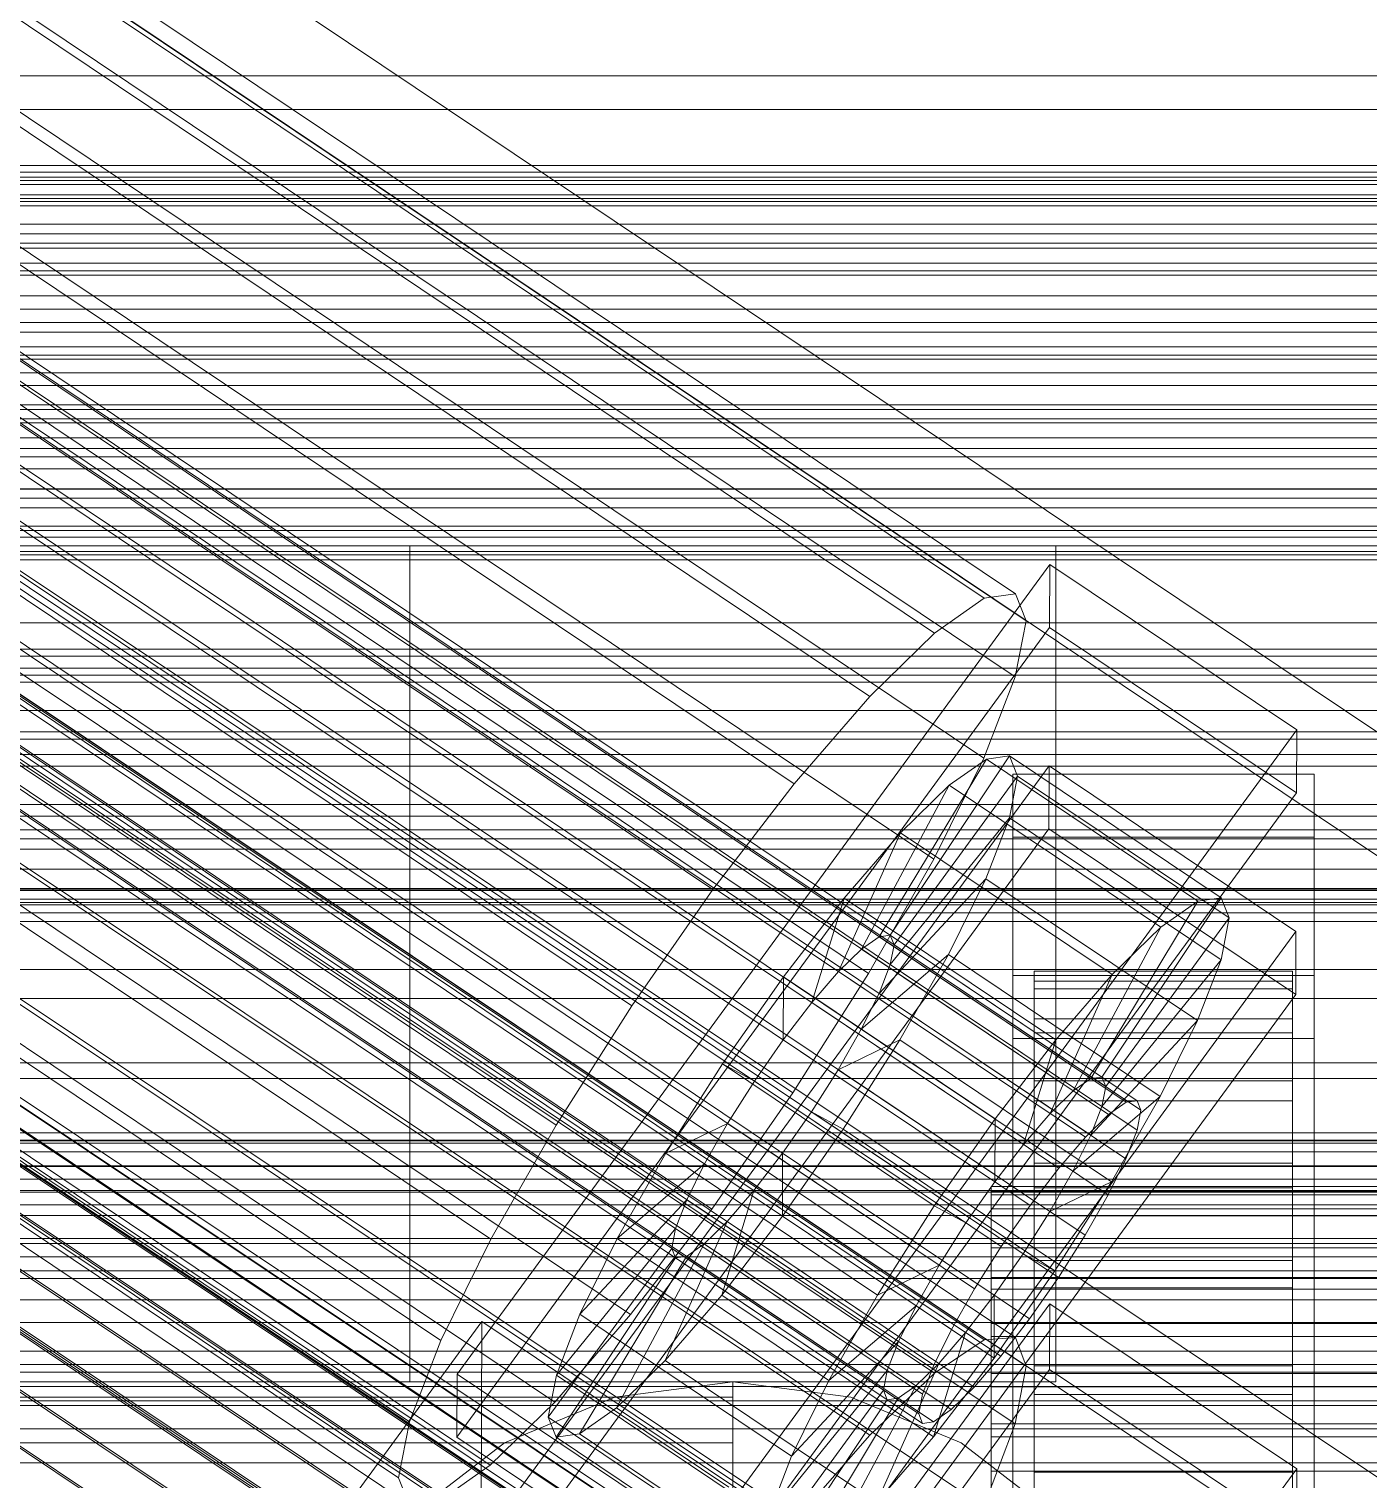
# Model space of a CAD drawing. Header units: millimetres. Extents: x -1970 to 59977, y -65068 to 6837.
# Drawn here: x -192.7 to -130.5, y -33433.3 to -33366 of the extents above; entities that cross this region are included whole.
import ezdxf

# ---------------------------------------------------------------- set-up
doc = ezdxf.new("R2010")
doc.units = ezdxf.units.MM
for name, color, linetype, lineweight in [('frontal_C01', 7, 'Continuous', 0), ('frontal_C02', 7, 'Continuous', 0), ('frontal_C03', 7, 'Continuous', 0), ('frontal_mezcladora', 7, 'Continuous', 0), ('frontal_secador', 7, 'Continuous', 0)]:
    doc.layers.add(name, color=color, linetype=linetype, lineweight=lineweight)

msp = doc.modelspace()

# ---------------------------------------------------------------- linework, layer by layer
at = {"layer": 'frontal_C01'}
for p, q in [((-331.181, -33303.745), (-146.872, -33426.743)), ((-332.629, -33303.86), (-148.32, -33426.858)), ((-330.692, -33305.071), (-146.383, -33428.069)), ((-334.938, -33305.407), (-150.629, -33428.406)), ((-355.53, -33307.595), (-141.731, -33450.273)), ((-355.017, -33307.554), (-141.218, -33450.232)), ((-331.197, -33307.747), (-146.887, -33430.745)), ((-356.348, -33308.143), (-142.549, -33450.821)), ((-354.844, -33308.024), (-141.045, -33450.702)), ((-337.95, -33308.282), (-153.641, -33431.281)), ((-355.022, -33308.972), (-141.224, -33451.65)), ((-357.415, -33309.162), (-143.617, -33451.84)), ((-355.541, -33310.335), (-141.742, -33453.012)), ((-358.659, -33310.582), (-144.861, -33453.26)), ((-332.659, -33311.591), (-148.35, -33434.589)), ((-146.196, -33454.983), (-359.995, -33312.306)), ((-356.363, -33312.018), (-142.565, -33454.695)), ((-341.461, -33312.289), (-157.152, -33435.287)), ((-361.332, -33314.216), (-147.533, -33456.894)), ((-357.434, -33313.907), (-143.635, -33456.585)), ((-358.68, -33315.874), (-144.881, -33458.552)), ((-362.578, -33316.183), (-148.779, -33458.861)), ((-334.981, -33316.341), (-150.672, -33439.339)), ((-160.922, -33440.152), (-345.231, -33317.154)), ((-360.017, -33317.784), (-146.218, -33460.462)), ((-363.648, -33318.072), (-149.85, -33460.75)), ((-361.352, -33319.508), (-147.554, -33462.186)), ((-338.003, -33321.673), (-153.694, -33444.671)), ((-349.002, -33322.545), (-164.693, -33445.543)), ((-341.52, -33327.224), (-157.211, -33450.222)), ((-130, -33433.268), (-228.298, -33367.669)), ((-228.298, -33373.387), (-130, -33438.986)), ((-450, -33385.467), (450, -33385.467)), ((450, -33397.642), (-450, -33397.642)), ((450, -33418.806), (-450, -33418.806)), ((-172.809, -33462.633), (-145.277, -33425.189)), ((-145.289, -33428.233), (-145.277, -33425.189)), ((-145.277, -33425.189), (-133.809, -33432.842)), ((-150.629, -33428.406), (-148.32, -33426.858)), ((-148.32, -33426.858), (-146.872, -33426.743)), ((-146.872, -33426.743), (-146.383, -33428.069)), ((-145.289, -33428.233), (-172.821, -33465.677)), ((-146.383, -33428.069), (-146.887, -33430.745)), ((-133.821, -33435.886), (-145.289, -33428.233)), ((-153.641, -33431.281), (-150.629, -33428.406)), ((-450, -33430.981), (450, -33430.981)), ((-146.887, -33430.745), (-148.35, -33434.589)), ((-157.152, -33435.287), (-153.641, -33431.281)), ((-133.809, -33432.842), (-161.341, -33470.286)), ((-133.809, -33432.842), (-133.821, -33435.886))]:
    msp.add_line(p, q, dxfattribs=at)
at = {"layer": 'frontal_C02'}
for p, q in [((-331.181, -33268.743), (-146.872, -33392.227)), ((-332.629, -33268.94), (-148.32, -33392.424)), ((-330.692, -33269.986), (-146.383, -33393.47)), ((-334.938, -33270.563), (-150.629, -33394.047)), ((-355.53, -33272.581), (-141.731, -33415.822)), ((-355.017, -33272.511), (-141.218, -33415.753)), ((-331.197, -33272.585), (-146.887, -33396.069)), ((-356.348, -33273.156), (-142.549, -33416.398)), ((-354.844, -33272.952), (-141.045, -33416.193)), ((-355.022, -33273.873), (-141.224, -33417.114)), ((-337.95, -33273.504), (-153.641, -33396.988)), ((-357.415, -33274.198), (-143.617, -33417.439)), ((-355.541, -33275.211), (-141.742, -33418.453)), ((-358.659, -33275.635), (-144.861, -33418.877)), ((-332.659, -33276.363), (-148.35, -33399.847)), ((-146.196, -33420.611), (-359.995, -33277.37)), ((-356.363, -33276.876), (-142.565, -33420.118)), ((-341.461, -33277.56), (-157.152, -33401.044)), ((-357.434, -33278.754), (-143.635, -33421.995)), ((-361.332, -33279.284), (-147.533, -33422.525)), ((-358.68, -33280.717), (-144.881, -33423.958)), ((-362.578, -33281.247), (-148.779, -33424.488)), ((-334.981, -33281.062), (-150.672, -33404.546)), ((-360.017, -33282.631), (-146.218, -33425.872)), ((-160.922, -33405.94), (-345.231, -33282.456)), ((-363.648, -33283.125), (-149.85, -33426.366)), ((-364.471, -33284.79), (-150.672, -33428.031)), ((-361.352, -33284.365), (-147.554, -33427.607)), ((-364.989, -33286.128), (-151.191, -33429.369)), ((-362.596, -33285.803), (-148.798, -33429.044)), ((-363.664, -33286.844), (-149.865, -33430.086)), ((-338.003, -33286.362), (-153.694, -33409.846)), ((-365.168, -33287.049), (-151.369, -33430.29)), ((-364.995, -33287.49), (-151.196, -33430.731)), ((-364.482, -33287.42), (-150.683, -33430.661)), ((-349.002, -33287.857), (-164.693, -33411.341)), ((-341.52, -33291.901), (-157.211, -33415.385)), ((-352.519, -33293.397), (-168.21, -33416.881)), ((-345.291, -33297.303), (-160.982, -33420.787)), ((-355.541, -33298.696), (-171.232, -33422.18)), ((-349.061, -33302.198), (-164.752, -33425.682)), ((-357.863, -33303.395), (-173.554, -33426.879)), ((-352.572, -33306.255), (-168.263, -33429.739)), ((-359.326, -33307.173), (-175.016, -33430.657)), ((-359.83, -33309.772), (-175.521, -33433.256)), ((-355.584, -33309.195), (-171.275, -33432.679)), ((-359.341, -33311.016), (-175.032, -33434.5)), ((-357.893, -33310.819), (-173.584, -33434.303)), ((-130, -33398.69), (-228.298, -33332.832)), ((-228.298, -33338.573), (-130, -33404.431)), ((-172.809, -33428.452), (-145.277, -33390.859)), ((-145.289, -33393.781), (-145.277, -33390.859)), ((-145.277, -33390.859), (-133.809, -33398.542)), ((-150.629, -33394.047), (-148.32, -33392.424)), ((-148.32, -33392.424), (-146.872, -33392.227)), ((-146.872, -33392.227), (-146.383, -33393.47)), ((-145.289, -33393.781), (-172.821, -33431.374)), ((-146.383, -33393.47), (-146.887, -33396.069)), ((-133.821, -33401.465), (-145.289, -33393.781)), ((-153.641, -33396.988), (-150.629, -33394.047)), ((-146.887, -33396.069), (-148.35, -33399.847)), ((-157.152, -33401.044), (-153.641, -33396.988)), ((-133.809, -33398.542), (-161.341, -33436.135)), ((-133.809, -33398.542), (-133.821, -33401.465)), ((-153.199, -33408.139), (-148.226, -33399.895)), ((-152.686, -33408.069), (-147.143, -33399.748)), ((-148.35, -33399.847), (-150.672, -33404.546)), ((-148.226, -33399.895), (-149.953, -33401.11)), ((-147.143, -33399.748), (-148.226, -33399.895)), ((-148.226, -33399.895), (-138.396, -33406.481)), ((-147.143, -33399.748), (-137.313, -33406.333)), ((-146.777, -33400.678), (-147.143, -33399.748)), ((-172.847, -33437.804), (-145.315, -33400.211)), ((-152.513, -33408.51), (-146.777, -33400.678)), ((-147.155, -33402.622), (-146.777, -33400.678)), ((-147, -33403.511), (-147, -33400.589)), ((-147, -33400.589), (-133, -33400.589)), ((-147, -33446.493), (-147, -33400.589)), ((-146.777, -33400.678), (-136.948, -33407.264)), ((-145.327, -33403.134), (-145.315, -33400.211)), ((-145.315, -33400.211), (-133.847, -33407.895)), ((-133, -33400.589), (-133, -33403.511)), ((-133, -33400.589), (-133, -33446.493)), ((-160.922, -33405.94), (-157.152, -33401.044)), ((-154.017, -33408.714), (-149.953, -33401.11)), ((-149.953, -33401.11), (-152.207, -33403.309)), ((-149.953, -33401.11), (-140.123, -33407.695)), ((-161.353, -33439.058), (-133.821, -33401.465)), ((-152.692, -33409.431), (-147.155, -33402.622)), ((-148.249, -33405.448), (-147.155, -33402.622)), ((-147.155, -33402.622), (-137.325, -33409.208)), ((-145.327, -33403.134), (-172.859, -33440.727)), ((-155.085, -33409.756), (-152.207, -33403.309)), ((-152.207, -33403.309), (-154.833, -33406.343)), ((-152.207, -33403.309), (-142.377, -33409.895)), ((-133.859, -33410.817), (-145.327, -33403.134)), ((-133, -33403.511), (-147, -33403.511)), ((-147, -33403.511), (-147, -33449.416)), ((-133, -33449.416), (-133, -33403.511)), ((-150.672, -33404.546), (-153.694, -33409.846)), ((-164.693, -33411.341), (-160.922, -33405.94)), ((-153.21, -33410.769), (-148.249, -33405.448)), ((-149.985, -33408.963), (-148.249, -33405.448)), ((-148.249, -33405.448), (-138.419, -33412.034)), ((-154.833, -33406.343), (-157.653, -33410.005)), ((-156.329, -33411.193), (-154.833, -33406.343)), ((-154.833, -33406.343), (-145.003, -33412.929)), ((-138.396, -33406.481), (-143.369, -33414.725)), ((-137.313, -33406.333), (-142.856, -33414.655)), ((-140.123, -33407.695), (-138.396, -33406.481)), ((-138.396, -33406.481), (-137.313, -33406.333)), ((-137.313, -33406.333), (-136.948, -33407.264)), ((-136.948, -33407.264), (-142.683, -33415.095)), ((-136.948, -33407.264), (-137.325, -33409.208)), ((-133.847, -33407.895), (-161.379, -33445.488)), ((-153.199, -33408.139), (-152.686, -33408.069)), ((-142.856, -33414.655), (-152.686, -33408.069)), ((-152.686, -33408.069), (-152.513, -33408.51)), ((-140.123, -33407.695), (-144.188, -33415.3)), ((-142.377, -33409.895), (-140.123, -33407.695)), ((-133.847, -33407.895), (-133.859, -33410.817)), ((-155.085, -33409.756), (-154.017, -33408.714)), ((-154.017, -33408.714), (-153.199, -33408.139)), ((-144.188, -33415.3), (-154.017, -33408.714)), ((-143.369, -33414.725), (-153.199, -33408.139)), ((-152.513, -33408.51), (-152.692, -33409.431)), ((-142.683, -33415.095), (-152.513, -33408.51)), ((-154.033, -33412.434), (-149.985, -33408.963)), ((-152.692, -33409.431), (-153.21, -33410.769)), ((-142.862, -33416.016), (-152.692, -33409.431)), ((-152.246, -33412.927), (-149.985, -33408.963)), ((-149.985, -33408.963), (-140.156, -33415.549)), ((-137.325, -33409.208), (-142.862, -33416.016)), ((-137.325, -33409.208), (-138.419, -33412.034)), ((-157.653, -33410.005), (-160.474, -33414.046)), ((-157.653, -33410.005), (-157.665, -33412.928)), ((-147.823, -33416.591), (-157.653, -33410.005)), ((-153.694, -33409.846), (-157.211, -33415.385)), ((-156.329, -33411.193), (-155.085, -33409.756)), ((-145.255, -33416.342), (-155.085, -33409.756)), ((-147, -33412.864), (-147, -33409.941)), ((-147, -33409.941), (-133, -33409.941)), ((-147, -33455.845), (-147, -33409.941)), ((-146, -33419.728), (-146, -33409.734)), ((-146, -33409.734), (-146, -33410.21)), ((-146, -33409.734), (-134, -33409.734)), ((-146, -33410.552), (-146, -33409.734)), ((-142.377, -33409.895), (-145.255, -33416.342)), ((-145.003, -33412.929), (-142.377, -33409.895)), ((-134, -33410.21), (-134, -33409.734)), ((-134, -33409.734), (-134, -33419.728)), ((-134, -33409.734), (-134, -33410.552)), ((-133, -33409.941), (-133, -33412.864)), ((-133, -33409.941), (-133, -33455.845)), ((-153.21, -33410.769), (-154.033, -33412.434)), ((-143.38, -33417.355), (-153.21, -33410.769)), ((-146, -33419.953), (-146, -33410.21)), ((-146, -33410.21), (-146, -33411.947)), ((-146, -33410.21), (-134, -33410.21)), ((-146, -33420.115), (-146, -33410.552)), ((-146, -33410.552), (-134, -33410.552)), ((-146, -33412.608), (-146, -33410.552)), ((-134, -33411.947), (-134, -33410.21)), ((-134, -33410.21), (-134, -33419.953)), ((-134, -33410.552), (-134, -33420.115)), ((-134, -33410.552), (-134, -33412.608)), ((-168.21, -33416.881), (-164.693, -33411.341)), ((-161.391, -33448.41), (-133.859, -33410.817)), ((-157.665, -33412.928), (-156.329, -33411.193)), ((-146.499, -33417.779), (-156.329, -33411.193)), ((-146, -33420.776), (-146, -33411.947)), ((-146, -33411.947), (-146, -33414.828)), ((-146, -33411.947), (-134, -33411.947)), ((-138.419, -33412.034), (-143.38, -33417.355)), ((-138.419, -33412.034), (-140.156, -33415.549)), ((-134, -33414.828), (-134, -33411.947)), ((-134, -33411.947), (-134, -33420.776)), ((-154.033, -33412.434), (-155.103, -33414.312)), ((-144.203, -33419.02), (-154.033, -33412.434)), ((-146, -33421.089), (-146, -33412.608)), ((-146, -33412.608), (-134, -33412.608)), ((-146, -33415.763), (-146, -33412.608)), ((-134, -33412.608), (-134, -33421.089)), ((-134, -33412.608), (-134, -33415.763)), ((-159.001, -33414.842), (-157.665, -33412.928)), ((-157.665, -33412.928), (-147.835, -33419.514)), ((-155.103, -33414.312), (-152.246, -33412.927)), ((-154.877, -33417.071), (-152.246, -33412.927)), ((-152.246, -33412.927), (-142.416, -33419.513)), ((-147.823, -33416.591), (-145.003, -33412.929)), ((-133, -33412.864), (-147, -33412.864)), ((-147, -33412.864), (-147, -33458.768)), ((-145.003, -33412.929), (-146.499, -33417.779)), ((-133, -33458.768), (-133, -33412.864)), ((-160.474, -33414.046), (-163.105, -33418.19)), ((-159.001, -33414.842), (-160.474, -33414.046)), ((-160.474, -33414.046), (-150.644, -33420.632)), ((-155.103, -33414.312), (-156.35, -33416.275)), ((-145.274, -33420.898), (-155.103, -33414.312)), ((-146, -33422.141), (-146, -33414.828)), ((-146, -33414.828), (-146, -33418.655)), ((-146, -33414.828), (-134, -33414.828)), ((-143.369, -33414.725), (-144.188, -33415.3)), ((-142.856, -33414.655), (-143.369, -33414.725)), ((-142.683, -33415.095), (-142.856, -33414.655)), ((-134, -33418.655), (-134, -33414.828)), ((-134, -33414.828), (-134, -33422.141)), ((-157.211, -33415.385), (-160.982, -33420.787)), ((-160.247, -33416.805), (-159.001, -33414.842)), ((-149.171, -33421.428), (-159.001, -33414.842)), ((-144.188, -33415.3), (-145.255, -33416.342)), ((-142.862, -33416.016), (-142.683, -33415.095)), ((-146, -33422.583), (-146, -33415.763)), ((-146, -33415.763), (-134, -33415.763)), ((-146, -33419.8), (-146, -33415.763)), ((-140.156, -33415.549), (-144.203, -33419.02)), ((-143.38, -33417.355), (-142.862, -33416.016)), ((-142.549, -33416.398), (-141.731, -33415.822)), ((-140.156, -33415.549), (-142.416, -33419.513)), ((-141.731, -33415.822), (-141.218, -33415.753)), ((-141.218, -33415.753), (-141.045, -33416.193)), ((-134, -33415.763), (-134, -33422.583)), ((-134, -33415.763), (-134, -33419.8)), ((-160.247, -33416.805), (-163.105, -33418.19)), ((-161.318, -33418.683), (-160.247, -33416.805)), ((-150.417, -33423.391), (-160.247, -33416.805)), ((-156.35, -33416.275), (-157.686, -33418.189)), ((-156.35, -33416.275), (-154.877, -33417.071)), ((-146.52, -33422.861), (-156.35, -33416.275)), ((-150.644, -33420.632), (-147.823, -33416.591)), ((-147.835, -33419.514), (-147.823, -33416.591)), ((-145.255, -33416.342), (-146.499, -33417.779)), ((-143.617, -33417.439), (-142.549, -33416.398)), ((-141.045, -33416.193), (-141.224, -33417.114)), ((-171.232, -33422.18), (-168.21, -33416.881)), ((-157.698, -33421.111), (-154.877, -33417.071)), ((-154.877, -33417.071), (-145.047, -33423.657)), ((-144.861, -33418.877), (-143.617, -33417.439)), ((-144.203, -33419.02), (-143.38, -33417.355)), ((-141.224, -33417.114), (-141.742, -33418.453)), ((-163.105, -33418.19), (-165.365, -33422.154)), ((-163.105, -33418.19), (-153.275, -33424.775)), ((-157.686, -33418.189), (-159.022, -33419.923)), ((-157.686, -33418.189), (-157.698, -33421.111)), ((-147.856, -33424.775), (-157.686, -33418.189)), ((-146.499, -33417.779), (-147.835, -33419.514)), ((-161.318, -33418.683), (-165.365, -33422.154)), ((-162.14, -33420.347), (-161.318, -33418.683)), ((-151.488, -33425.268), (-161.318, -33418.683)), ((-146, -33423.954), (-146, -33418.655)), ((-146, -33418.655), (-146, -33423.169)), ((-146, -33418.655), (-134, -33418.655)), ((-141.742, -33418.453), (-142.565, -33420.118)), ((-134, -33423.169), (-134, -33418.655)), ((-134, -33418.655), (-134, -33423.954)), ((-147.835, -33419.514), (-149.171, -33421.428)), ((-146.196, -33420.611), (-144.861, -33418.877)), ((-145.274, -33420.898), (-144.203, -33419.02)), ((-142.416, -33419.513), (-145.274, -33420.898)), ((-142.416, -33419.513), (-145.047, -33423.657)), ((-159.022, -33419.923), (-160.518, -33424.774)), ((-159.022, -33419.923), (-160.266, -33421.361)), ((-149.192, -33426.509), (-159.022, -33419.923)), ((-148, -33420.115), (-148, -33419.728)), ((-148, -33419.728), (-148, -33419.953)), ((-148, -33419.728), (148, -33419.728)), ((-148, -33419.953), (-148, -33420.776)), ((-148, -33419.953), (148, -33419.953)), ((-148, -33421.089), (-148, -33420.115)), ((-148, -33420.115), (148, -33420.115)), ((-146, -33419.953), (-146, -33419.728)), ((-134, -33419.728), (-146, -33419.728)), ((-146, -33419.728), (-146, -33420.115)), ((-146, -33424.496), (-146, -33419.8)), ((-146, -33419.8), (-134, -33419.8)), ((-146, -33424.446), (-146, -33419.8)), ((-146, -33420.776), (-146, -33419.953)), ((-134, -33419.953), (-146, -33419.953)), ((-134, -33420.115), (-146, -33420.115)), ((-146, -33420.115), (-146, -33421.089)), ((-142.565, -33420.118), (-143.635, -33421.995)), ((-134, -33419.728), (-134, -33419.953)), ((-134, -33420.115), (-134, -33419.728)), ((-134, -33419.8), (-134, -33424.496)), ((-134, -33419.8), (-134, -33424.446)), ((-134, -33419.953), (-134, -33420.776)), ((-134, -33421.089), (-134, -33420.115)), ((-162.14, -33420.347), (-167.102, -33425.669)), ((-160.982, -33420.787), (-164.752, -33425.682)), ((-162.659, -33421.686), (-162.14, -33420.347)), ((-152.311, -33426.933), (-162.14, -33420.347)), ((-153.275, -33424.775), (-150.644, -33420.632)), ((-150.644, -33420.632), (-149.171, -33421.428)), ((-148, -33420.776), (-148, -33422.141)), ((-148, -33420.776), (148, -33420.776)), ((-147.533, -33422.525), (-146.196, -33420.611)), ((-146, -33422.141), (-146, -33420.776)), ((-134, -33420.776), (-146, -33420.776)), ((-134, -33420.776), (-134, -33422.141)), ((-160.266, -33421.361), (-163.144, -33427.808)), ((-160.266, -33421.361), (-161.333, -33422.402)), ((-160.518, -33424.774), (-157.698, -33421.111)), ((-150.436, -33427.946), (-160.266, -33421.361)), ((-157.698, -33421.111), (-147.868, -33427.697)), ((-149.171, -33421.428), (-150.417, -33423.391)), ((-148, -33422.583), (-148, -33421.089)), ((-148, -33421.089), (148, -33421.089)), ((-146.52, -33422.861), (-145.274, -33420.898)), ((-134, -33421.089), (-146, -33421.089)), ((-146, -33421.089), (-146, -33422.583)), ((-134, -33422.583), (-134, -33421.089)), ((-173.554, -33426.879), (-171.232, -33422.18)), ((-162.659, -33421.686), (-168.196, -33428.495)), ((-165.365, -33422.154), (-167.102, -33425.669)), ((-165.365, -33422.154), (-155.535, -33428.74)), ((-162.837, -33422.607), (-162.659, -33421.686)), ((-152.829, -33428.272), (-162.659, -33421.686)), ((-148, -33422.141), (-148, -33423.954)), ((-148, -33422.141), (148, -33422.141)), ((-146, -33423.954), (-146, -33422.141)), ((-134, -33422.141), (-146, -33422.141)), ((-143.635, -33421.995), (-144.881, -33423.958)), ((-134, -33422.141), (-134, -33423.954)), ((-162.837, -33422.607), (-168.573, -33430.439)), ((-161.333, -33422.402), (-165.397, -33430.007)), ((-162.664, -33423.048), (-162.837, -33422.607)), ((-153.008, -33429.193), (-162.837, -33422.607)), ((-161.333, -33422.402), (-162.151, -33422.978)), ((-151.503, -33428.988), (-161.333, -33422.402)), ((-148.779, -33424.488), (-147.533, -33422.525)), ((-148, -33424.496), (-148, -33422.583)), ((-148, -33422.583), (148, -33422.583)), ((-147.856, -33424.775), (-146.52, -33422.861)), ((-145.047, -33423.657), (-146.52, -33422.861)), ((-134, -33422.583), (-146, -33422.583)), ((-146, -33422.583), (-146, -33424.496)), ((-134, -33424.496), (-134, -33422.583)), ((-162.664, -33423.048), (-168.208, -33431.369)), ((-162.151, -33422.978), (-167.125, -33431.222)), ((-162.151, -33422.978), (-162.664, -33423.048)), ((-152.835, -33429.633), (-162.664, -33423.048)), ((-152.321, -33429.564), (-162.151, -33422.978)), ((-153.275, -33424.775), (-150.417, -33423.391)), ((-150.417, -33423.391), (-151.488, -33425.268)), ((-146, -33423.169), (-146, -33426.092)), ((-134, -33423.169), (-146, -33423.169)), ((-146, -33423.169), (-146, -33428.061)), ((-134, -33426.092), (-134, -33423.169)), ((-134, -33428.061), (-134, -33423.169)), ((-148, -33423.954), (-148, -33426.092)), ((-148, -33423.954), (148, -33423.954)), ((-145.047, -33423.657), (-147.868, -33427.697)), ((-144.881, -33423.958), (-146.218, -33425.872)), ((-146, -33426.092), (-146, -33423.954)), ((-134, -33423.954), (-146, -33423.954)), ((-134, -33423.954), (-134, -33426.092)), ((-163.144, -33427.808), (-160.518, -33424.774)), ((-160.518, -33424.774), (-150.688, -33431.359)), ((-155.535, -33428.74), (-153.275, -33424.775)), ((-149.85, -33426.366), (-148.779, -33424.488)), ((-149.192, -33426.509), (-147.856, -33424.775)), ((-148, -33426.697), (-148, -33424.496)), ((-148, -33424.496), (148, -33424.496)), ((-147.868, -33427.697), (-147.856, -33424.775)), ((-146, -33426.697), (-146, -33424.446)), ((-146, -33424.446), (-134, -33424.446)), ((-146, -33429.383), (-146, -33424.446)), ((-134, -33424.496), (-146, -33424.496)), ((-146, -33424.496), (-146, -33426.697)), ((-134, -33424.446), (-134, -33426.697)), ((-134, -33424.446), (-134, -33429.383)), ((-134, -33426.697), (-134, -33424.496)), ((-155.535, -33428.74), (-151.488, -33425.268)), ((-151.488, -33425.268), (-152.311, -33426.933)), ((-177.394, -33433.84), (-171.658, -33426.008)), ((-171.715, -33440.037), (-171.658, -33426.008)), ((-171.658, -33426.008), (-160.19, -33433.692)), ((-164.752, -33425.682), (-168.263, -33429.739)), ((-167.102, -33425.669), (-168.196, -33428.495)), ((-167.102, -33425.669), (-157.272, -33432.255)), ((-148, -33426.092), (-148, -33428.409)), ((148, -33426.092), (-148, -33426.092)), ((-146.218, -33425.872), (-147.554, -33427.607)), ((-146, -33426.092), (-134, -33426.092)), ((-146, -33428.409), (-146, -33426.092)), ((-134, -33426.092), (-134, -33428.409)), ((-175.016, -33430.657), (-173.554, -33426.879)), ((-157.272, -33432.255), (-152.311, -33426.933)), ((-152.311, -33426.933), (-152.829, -33428.272)), ((-150.688, -33431.359), (-149.192, -33426.509)), ((-150.672, -33428.031), (-149.85, -33426.366)), ((-150.436, -33427.946), (-149.192, -33426.509)), ((-148, -33429.035), (-148, -33426.697)), ((-148, -33426.697), (148, -33426.697)), ((-134, -33426.697), (-146, -33426.697)), ((-146, -33426.697), (-146, -33429.035)), ((-134, -33429.035), (-134, -33426.697)), ((-147.554, -33427.607), (-148.798, -33429.044)), ((-165.397, -33430.007), (-163.144, -33427.808)), ((-163.144, -33427.808), (-153.314, -33434.393)), ((-158.366, -33435.08), (-152.829, -33428.272)), ((-153.314, -33434.393), (-150.436, -33427.946)), ((-152.829, -33428.272), (-153.008, -33429.193)), ((-151.503, -33428.988), (-150.436, -33427.946)), ((-151.191, -33429.369), (-150.672, -33428.031)), ((-147.868, -33427.697), (-150.688, -33431.359)), ((-146, -33428.409), (-146, -33428.061)), ((-146, -33428.061), (-146, -33432.998)), ((-146, -33428.061), (-134, -33428.061)), ((-134, -33432.998), (-134, -33428.061)), ((-134, -33428.061), (-134, -33428.409)), ((-172.809, -33428.452), (-172.821, -33431.374)), ((-161.341, -33436.135), (-172.809, -33428.452)), ((-168.196, -33428.495), (-168.573, -33430.439)), ((-168.196, -33428.495), (-158.366, -33435.08)), ((-157.272, -33432.255), (-155.535, -33428.74)), ((-148, -33428.409), (-148, -33430.748)), ((-148, -33428.409), (148, -33428.409)), ((-146, -33430.748), (-146, -33428.409)), ((-134, -33428.409), (-146, -33428.409)), ((-134, -33428.409), (-134, -33430.748)), ((-158.743, -33437.025), (-153.008, -33429.193)), ((-158.378, -33437.955), (-152.835, -33429.633)), ((-157.295, -33437.808), (-152.321, -33429.564)), ((-155.567, -33436.593), (-151.503, -33428.988)), ((-153.008, -33429.193), (-152.835, -33429.633)), ((-152.835, -33429.633), (-152.321, -33429.564)), ((-152.321, -33429.564), (-151.503, -33428.988)), ((-151.369, -33430.29), (-151.191, -33429.369)), ((-148.798, -33429.044), (-149.865, -33430.086)), ((-148, -33431.352), (-148, -33429.035)), ((-148, -33429.035), (148, -33429.035)), ((-146, -33429.035), (-146, -33429.383)), ((-134, -33429.035), (-146, -33429.035)), ((-146, -33429.035), (-146, -33431.352)), ((-146, -33429.383), (-134, -33429.383)), ((-146, -33434.275), (-146, -33429.383)), ((-134, -33429.383), (-134, -33429.035)), ((-134, -33431.352), (-134, -33429.035)), ((-134, -33429.383), (-134, -33434.275)), ((-168.263, -33429.739), (-171.275, -33432.679)), ((-167.125, -33431.222), (-165.397, -33430.007)), ((-165.397, -33430.007), (-155.567, -33436.593)), ((-151.196, -33430.731), (-151.369, -33430.29)), ((-149.865, -33430.086), (-150.683, -33430.661)), ((-175.521, -33433.256), (-175.016, -33430.657)), ((-168.573, -33430.439), (-168.208, -33431.369)), ((-168.573, -33430.439), (-158.743, -33437.025)), ((-150.683, -33430.661), (-151.196, -33430.731)), ((-148, -33430.748), (-148, -33432.948)), ((-148, -33430.748), (148, -33430.748)), ((-146, -33432.948), (-146, -33430.748)), ((-146, -33430.748), (-146, -33432.998)), ((-134, -33430.748), (-146, -33430.748)), ((-134, -33432.998), (-134, -33430.748)), ((-134, -33430.748), (-134, -33432.948)), ((-172.821, -33431.374), (-161.353, -33439.058)), ((-168.208, -33431.369), (-167.125, -33431.222)), ((-168.208, -33431.369), (-158.378, -33437.955)), ((-167.125, -33431.222), (-157.295, -33437.808)), ((-150.688, -33431.359), (-153.314, -33434.393)), ((-148, -33433.491), (-148, -33431.352)), ((-148, -33431.352), (148, -33431.352)), ((-146, -33431.352), (-146, -33434.275)), ((-134, -33431.352), (-146, -33431.352)), ((-146, -33431.352), (-146, -33433.491)), ((-134, -33434.275), (-134, -33431.352)), ((-134, -33433.491), (-134, -33431.352)), ((-158.366, -33435.08), (-157.272, -33432.255)), ((-171.275, -33432.679), (-173.584, -33434.303)), ((-148, -33432.948), (-148, -33434.861)), ((-148, -33432.948), (148, -33432.948)), ((-146, -33434.861), (-146, -33432.948)), ((-146, -33432.948), (-146, -33437.644)), ((-134, -33432.948), (-146, -33432.948)), ((-146, -33432.998), (-146, -33437.644)), ((-146, -33432.998), (-134, -33432.998)), ((-134, -33437.644), (-134, -33432.948)), ((-134, -33432.948), (-134, -33434.861)), ((-134, -33437.644), (-134, -33432.998)), ((-175.032, -33434.5), (-175.521, -33433.256))]:
    msp.add_line(p, q, dxfattribs=at)
at = {"layer": 'frontal_C03'}
for p, q in [((-1250, -33368.177), (1250, -33368.177)), ((-1250, -33369.729), (1250, -33369.729)), ((1250, -33372.33), (-1250, -33372.33)), ((-1500, -33372.651), (1500, -33372.651)), ((-1500, -33372.875), (1500, -33372.875)), ((-1500, -33373.04), (1500, -33373.04)), ((-1500, -33373.697), (1500, -33373.697)), ((1250, -33373.211), (-1250, -33373.211)), ((-1500, -33374.015), (1500, -33374.015)), ((1250, -33373.865), (-1250, -33373.865)), ((-1250, -33374.21), (1250, -33374.21)), ((-1500, -33375.061), (1500, -33375.061)), ((-1500, -33375.51), (1500, -33375.51)), ((1250, -33375.941), (-1250, -33375.941)), ((1250, -33376.172), (-1250, -33376.172)), ((-1500, -33376.873), (1500, -33376.873)), ((-1500, -33377.423), (1500, -33377.423)), ((-1250, -33377.229), (1250, -33377.229)), ((1500, -33378.384), (-1500, -33378.384)), ((-1500, -33379.011), (1500, -33379.011)), ((1500, -33379.624), (-1500, -33379.624)), ((1250, -33380.081), (-1250, -33380.081)), ((-1250, -33380.749), (1250, -33380.749)), ((1250, -33381.139), (-1250, -33381.139)), ((-1500, -33381.328), (1500, -33381.328)), ((-1500, -33381.963), (1500, -33381.963)), ((-1250, -33382.542), (1250, -33382.542)), ((-1500, -33383.667), (1500, -33383.667)), ((1250, -33383.446), (-1250, -33383.446)), ((-1500, -33384.28), (1500, -33384.28)), ((1250, -33384.1), (-1250, -33384.1)), ((1250, -33384.981), (-1250, -33384.981)), ((-1500, -33385.868), (1500, -33385.868)), ((-1500, -33386.418), (1500, -33386.418)), ((-1500, -33387.367), (1500, -33387.367)), ((-1500, -33387.781), (1500, -33387.781)), ((-1250, -33387.35), (1250, -33387.35)), ((-1500, -33388.23), (1500, -33388.23)), ((-1250, -33389.081), (1250, -33389.081)), ((-1500, -33389.276), (1500, -33389.276)), ((-1500, -33389.594), (1500, -33389.594)), ((-1500, -33390.251), (1500, -33390.251)), ((-1500, -33390.416), (1500, -33390.416)), ((-1500, -33390.64), (1500, -33390.64)), ((-1250, -33393.561), (1250, -33393.561)), ((1250, -33394.787), (-1250, -33394.787)), ((-1250, -33395.114), (1250, -33395.114)), ((1250, -33395.669), (-1250, -33395.669)), ((1250, -33396.322), (-1250, -33396.322)), ((1250, -33398.63), (-1250, -33398.63)), ((-1250, -33398.961), (1250, -33398.961)), ((-1250, -33399.687), (1250, -33399.687)), ((-1250, -33400.228), (1250, -33400.228)), ((1250, -33402.539), (-1250, -33402.539)), ((-1250, -33403.181), (1250, -33403.181)), ((1250, -33403.596), (-1250, -33403.596)), ((-1250, -33404.077), (1250, -33404.077)), ((1250, -33405.904), (-1250, -33405.904)), ((-1250, -33405.933), (1250, -33405.933)), ((-1250, -33406.397), (1250, -33406.397)), ((1250, -33406.557), (-1250, -33406.557)), ((-1250, -33407.03), (1250, -33407.03)), ((1250, -33407.439), (-1250, -33407.439)), ((1250, -33417.245), (-1250, -33417.245)), ((1250, -33418.126), (-1250, -33418.126)), ((1250, -33418.78), (-1250, -33418.78)), ((1250, -33421.087), (-1250, -33421.087)), ((-1250, -33422.145), (1250, -33422.145)), ((1250, -33424.997), (-1250, -33424.997)), ((1250, -33426.054), (-1250, -33426.054)), ((1250, -33428.361), (-1250, -33428.361)), ((1250, -33429.015), (-1250, -33429.015)), ((1250, -33429.896), (-1250, -33429.896)), ((-1250, -33432.562), (1250, -33432.562))]:
    msp.add_line(p, q, dxfattribs=at)
at = {"layer": 'frontal_mezcladora'}
for p, q in [((-980, -33390), (-80, -33390)), ((-175, -33390), (-145, -33390)), ((-175, -33428.8), (-175, -33390)), ((-145, -33428.8), (-145, -33390)), ((-1450, -33428.8), (-160, -33428.8)), ((-175, -33428.8), (-145, -33428.8)), ((-165.487, -33429.522), (-160, -33428.8)), ((-160, -33429.522), (-160, -33428.8)), ((-160, -33428.8), (-154.513, -33429.522)), ((-1450, -33429.522), (-160, -33429.522)), ((-170.6, -33431.64), (-165.487, -33429.522)), ((-160, -33431.64), (-160, -33429.522)), ((-154.513, -33429.522), (-149.4, -33431.64)), ((-1450, -33431.64), (-160, -33431.64)), ((-174.991, -33435.009), (-170.6, -33431.64)), ((-160, -33435.009), (-160, -33431.64)), ((-149.4, -33431.64), (-145.009, -33435.009))]:
    msp.add_line(p, q, dxfattribs=at)
at = {"layer": 'frontal_secador'}
for p, q in [((-1250, -33396), (1250, -33396)), ((-1250, -33402), (1250, -33402)), ((-1250, -33405), (1250, -33405)), ((1250, -33406), (-1250, -33406)), ((-1250, -33406.659), (1250, -33406.659)), ((1250, -33409.659), (-1250, -33409.659)), ((-1250, -33411), (1250, -33411)), ((1250, -33414), (-1250, -33414)), ((-1250, -33414.728), (1250, -33414.728)), ((-1250, -33417.588), (1250, -33417.588)), ((1250, -33417.611), (-1250, -33417.611)), ((1250, -33417.728), (-1250, -33417.728)), ((-1250, -33419.387), (1250, -33419.387)), ((1250, -33419.918), (-1250, -33419.918)), ((-1250, -33420), (1250, -33420)), ((1250, -33420.588), (-1250, -33420.588)), ((1250, -33422.387), (-1250, -33422.387)), ((1250, -33423), (-1250, -33423)), ((-1250, -33423.65), (1250, -33423.65)), ((1250, -33424), (-1250, -33424)), ((1250, -33427.382), (-1250, -33427.382)), ((-1250, -33428), (1250, -33428)), ((1250, -33429.689), (-1250, -33429.689))]:
    msp.add_line(p, q, dxfattribs=at)

doc.saveas('drawing.dxf')
